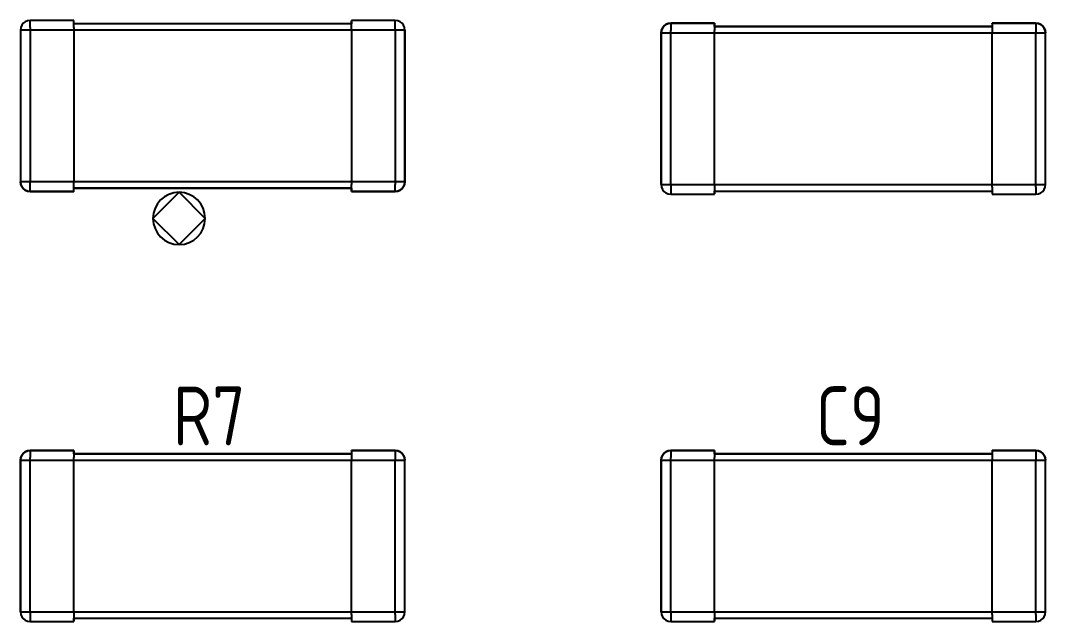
# Model space of a CAD drawing. Header units: inches. Extents: x 0 to 840, y -594 to 0.
# Drawn here: x 139.23 to 163.23, y -286.39 to -272.32 of the extents above; entities that cross this region are included whole.
import ezdxf

# ---------------------------------------------------------------- set-up
doc = ezdxf.new("R2010")
doc.units = ezdxf.units.IN
doc.header["$MEASUREMENT"] = 0
doc.styles.add('GOST type A0', font='', dxfattribs={"oblique": 15, "height": 5})
doc.styles.get('GOST type A0').set_extended_font_data('GOST type A')

msp = doc.modelspace()

# ---------------------------------------------------------------- linework, layer by layer
at = {"color": 18, "true_color": 0x000000}
for p, q in [((139.296, -272.388), (139.26, -272.434)), ((139.296, -272.388), (139.26, -272.434)), ((139.296, -272.388), (139.26, -272.434)), ((139.296, -272.388), (139.26, -272.434)), ((139.342, -272.352), (139.296, -272.388)), ((139.342, -272.352), (139.296, -272.388)), ((139.342, -272.352), (139.296, -272.388)), ((139.342, -272.352), (139.296, -272.388)), ((139.396, -272.33), (139.342, -272.352)), ((139.396, -272.33), (139.342, -272.352)), ((139.396, -272.33), (139.342, -272.352)), ((139.396, -272.33), (139.342, -272.352)), ((139.456, -272.322), (139.396, -272.33)), ((139.456, -272.322), (139.396, -272.33)), ((139.456, -272.322), (139.396, -272.33)), ((139.456, -272.322), (139.396, -272.33)), ((140.48, -272.322), (139.456, -272.322)), ((140.48, -272.322), (139.456, -272.322)), ((139.456, -272.33), (139.456, -272.322)), ((140.48, -272.322), (139.456, -272.322)), ((140.48, -272.322), (139.456, -272.322)), ((139.456, -272.33), (139.456, -272.322)), ((139.456, -272.352), (139.456, -272.33)), ((139.456, -272.352), (139.456, -272.33)), ((139.456, -272.388), (139.456, -272.352)), ((139.456, -272.388), (139.456, -272.352)), ((139.456, -272.434), (139.456, -272.388)), ((139.456, -272.434), (139.456, -272.388)), ((140.48, -272.396), (140.48, -272.322)), ((140.48, -272.33), (140.48, -272.322)), ((140.48, -272.396), (140.48, -272.322)), ((140.48, -272.33), (140.48, -272.322)), ((140.48, -272.352), (140.48, -272.33)), ((140.48, -272.352), (140.48, -272.33)), ((140.48, -272.388), (140.48, -272.352)), ((140.48, -272.388), (140.48, -272.352)), ((140.48, -272.434), (140.48, -272.388)), ((140.48, -272.434), (140.48, -272.388)), ((146.98, -272.396), (140.48, -272.396)), ((146.98, -272.396), (140.48, -272.396)), ((146.98, -272.396), (140.48, -272.396)), ((146.98, -272.396), (140.48, -272.396)), ((148.006, -272.322), (146.98, -272.322)), ((146.98, -272.322), (146.98, -272.33)), ((148.006, -272.322), (146.98, -272.322)), ((146.98, -272.322), (146.98, -272.33)), ((148.006, -272.322), (146.98, -272.322)), ((146.98, -272.322), (146.98, -272.33)), ((148.006, -272.322), (146.98, -272.322)), ((146.98, -272.322), (146.98, -272.33)), ((146.98, -272.33), (146.98, -272.396)), ((146.98, -272.352), (146.98, -272.33)), ((146.98, -272.33), (146.98, -272.396)), ((146.98, -272.352), (146.98, -272.33)), ((146.98, -272.388), (146.98, -272.352)), ((146.98, -272.388), (146.98, -272.352)), ((146.98, -272.434), (146.98, -272.388)), ((146.98, -272.434), (146.98, -272.388)), ((148.064, -272.33), (148.006, -272.322)), ((148.064, -272.33), (148.006, -272.322)), ((148.006, -272.322), (148.006, -272.33)), ((148.064, -272.33), (148.006, -272.322)), ((148.064, -272.33), (148.006, -272.322)), ((148.006, -272.322), (148.006, -272.33)), ((148.006, -272.352), (148.006, -272.33)), ((148.006, -272.352), (148.006, -272.33)), ((148.006, -272.388), (148.006, -272.352)), ((148.006, -272.388), (148.006, -272.352)), ((148.006, -272.434), (148.006, -272.388)), ((148.006, -272.434), (148.006, -272.388)), ((148.118, -272.352), (148.064, -272.33)), ((148.118, -272.352), (148.064, -272.33)), ((148.118, -272.352), (148.064, -272.33)), ((148.118, -272.352), (148.064, -272.33)), ((148.164, -272.388), (148.118, -272.352)), ((148.164, -272.388), (148.118, -272.352)), ((148.164, -272.388), (148.118, -272.352)), ((148.164, -272.388), (148.118, -272.352)), ((148.2, -272.434), (148.164, -272.388)), ((148.2, -272.434), (148.164, -272.388)), ((148.2, -272.434), (148.164, -272.388)), ((148.2, -272.434), (148.164, -272.388)), ((154.396, -272.394), (154.342, -272.416)), ((154.342, -272.416), (154.396, -272.394)), ((154.396, -272.394), (154.342, -272.416)), ((154.342, -272.416), (154.396, -272.394)), ((154.454, -272.386), (154.396, -272.394)), ((154.396, -272.394), (154.454, -272.386)), ((154.454, -272.386), (154.396, -272.394)), ((154.396, -272.394), (154.454, -272.386)), ((155.48, -272.386), (154.454, -272.386)), ((154.454, -272.386), (155.48, -272.386)), ((154.454, -272.386), (154.454, -272.394)), ((155.48, -272.386), (154.454, -272.386)), ((154.454, -272.386), (155.48, -272.386)), ((154.454, -272.386), (154.454, -272.394)), ((154.454, -272.394), (154.454, -272.416)), ((154.454, -272.394), (154.454, -272.416)), ((155.48, -272.462), (155.48, -272.386)), ((155.48, -272.386), (155.48, -272.394)), ((155.48, -272.462), (155.48, -272.386)), ((155.48, -272.386), (155.48, -272.394)), ((155.48, -272.394), (155.48, -272.416)), ((155.48, -272.394), (155.48, -272.416)), ((163.004, -272.386), (161.98, -272.386)), ((161.98, -272.386), (161.98, -272.394)), ((161.98, -272.386), (163.004, -272.386)), ((161.98, -272.394), (161.98, -272.386)), ((163.004, -272.386), (161.98, -272.386)), ((161.98, -272.386), (161.98, -272.394)), ((161.98, -272.386), (163.004, -272.386)), ((161.98, -272.394), (161.98, -272.386)), ((161.98, -272.394), (161.98, -272.462)), ((161.98, -272.394), (161.98, -272.416)), ((161.98, -272.394), (161.98, -272.462)), ((161.98, -272.394), (161.98, -272.416)), ((163.064, -272.394), (163.004, -272.386)), ((163.004, -272.386), (163.064, -272.394)), ((163.004, -272.394), (163.004, -272.386)), ((163.064, -272.394), (163.004, -272.386)), ((163.004, -272.386), (163.064, -272.394)), ((163.004, -272.394), (163.004, -272.386)), ((163.004, -272.394), (163.004, -272.416)), ((163.004, -272.394), (163.004, -272.416)), ((163.118, -272.416), (163.064, -272.394)), ((163.064, -272.394), (163.118, -272.416)), ((163.118, -272.416), (163.064, -272.394)), ((163.064, -272.394), (163.118, -272.416)), ((139.238, -272.488), (139.23, -272.546)), ((139.238, -272.488), (139.23, -272.546)), ((139.238, -272.488), (139.23, -272.546)), ((139.238, -272.488), (139.23, -272.546)), ((139.23, -272.546), (139.23, -276.096)), ((139.23, -272.546), (139.23, -276.096)), ((139.238, -272.546), (139.23, -272.546)), ((139.23, -272.546), (139.23, -276.096)), ((139.23, -272.546), (139.23, -276.096)), ((139.238, -272.546), (139.23, -272.546)), ((139.26, -272.434), (139.238, -272.488)), ((139.26, -272.434), (139.238, -272.488)), ((139.26, -272.434), (139.238, -272.488)), ((139.26, -272.434), (139.238, -272.488)), ((139.26, -272.546), (139.238, -272.546)), ((139.26, -272.546), (139.238, -272.546)), ((139.296, -272.546), (139.26, -272.546)), ((139.296, -272.546), (139.26, -272.546)), ((139.342, -272.546), (139.296, -272.546)), ((139.342, -272.546), (139.296, -272.546)), ((139.396, -272.546), (139.342, -272.546)), ((139.396, -272.546), (139.342, -272.546)), ((139.456, -272.546), (139.396, -272.546)), ((139.456, -272.546), (139.396, -272.546)), ((139.456, -272.488), (139.456, -272.434)), ((139.456, -272.488), (139.456, -272.434)), ((139.456, -272.488), (139.456, -272.546)), ((139.456, -272.488), (139.456, -272.546)), ((140.48, -272.546), (139.456, -272.546)), ((139.456, -272.546), (139.456, -276.096)), ((140.48, -272.546), (139.456, -272.546)), ((139.456, -272.546), (139.456, -276.096)), ((140.48, -272.488), (140.48, -272.434)), ((140.48, -272.488), (140.48, -272.434)), ((140.48, -272.488), (140.48, -272.546)), ((140.48, -272.488), (140.48, -272.546)), ((140.48, -272.546), (140.48, -276.096)), ((146.98, -272.546), (140.48, -272.546)), ((140.48, -272.546), (140.48, -276.096)), ((146.98, -272.546), (140.48, -272.546)), ((146.98, -272.488), (146.98, -272.434)), ((146.98, -272.488), (146.98, -272.434)), ((146.98, -272.546), (146.98, -272.488)), ((146.98, -272.546), (146.98, -272.488)), ((146.98, -272.546), (146.98, -276.096)), ((148.006, -272.546), (146.98, -272.546)), ((146.98, -272.546), (146.98, -276.096)), ((148.006, -272.546), (146.98, -272.546)), ((148.006, -272.488), (148.006, -272.434)), ((148.006, -272.488), (148.006, -272.434)), ((148.006, -272.546), (148.006, -272.488)), ((148.006, -272.546), (148.006, -272.488)), ((148.064, -272.546), (148.006, -272.546)), ((148.006, -272.546), (148.006, -276.096)), ((148.064, -272.546), (148.006, -272.546)), ((148.006, -272.546), (148.006, -276.096)), ((148.118, -272.546), (148.064, -272.546)), ((148.118, -272.546), (148.064, -272.546)), ((148.164, -272.546), (148.118, -272.546)), ((148.164, -272.546), (148.118, -272.546)), ((148.2, -272.546), (148.164, -272.546)), ((148.2, -272.546), (148.164, -272.546)), ((148.222, -272.488), (148.2, -272.434)), ((148.222, -272.488), (148.2, -272.434)), ((148.222, -272.488), (148.2, -272.434)), ((148.222, -272.488), (148.2, -272.434)), ((148.222, -272.546), (148.2, -272.546)), ((148.222, -272.546), (148.2, -272.546)), ((148.23, -272.546), (148.222, -272.488)), ((148.23, -272.546), (148.222, -272.488)), ((148.23, -272.546), (148.222, -272.488)), ((148.23, -272.546), (148.222, -272.488)), ((148.23, -272.546), (148.222, -272.546)), ((148.23, -272.546), (148.222, -272.546)), ((148.23, -276.096), (148.23, -272.546)), ((148.23, -272.546), (148.23, -276.096)), ((148.23, -276.096), (148.23, -272.546)), ((148.23, -272.546), (148.23, -276.096)), ((154.238, -272.552), (154.23, -272.612)), ((154.23, -272.612), (154.238, -272.552)), ((154.238, -272.552), (154.23, -272.612)), ((154.23, -272.612), (154.238, -272.552)), ((154.23, -272.612), (154.23, -276.162)), ((154.23, -276.162), (154.23, -272.612)), ((154.23, -272.612), (154.238, -272.612)), ((154.23, -272.612), (154.23, -276.162)), ((154.23, -276.162), (154.23, -272.612)), ((154.23, -272.612), (154.238, -272.612)), ((154.26, -272.498), (154.238, -272.552)), ((154.238, -272.552), (154.26, -272.498)), ((154.26, -272.498), (154.238, -272.552)), ((154.238, -272.552), (154.26, -272.498)), ((154.238, -272.612), (154.26, -272.612)), ((154.238, -272.612), (154.26, -272.612)), ((154.296, -272.452), (154.26, -272.498)), ((154.26, -272.498), (154.296, -272.452)), ((154.296, -272.452), (154.26, -272.498)), ((154.26, -272.498), (154.296, -272.452)), ((154.26, -272.612), (154.296, -272.612)), ((154.26, -272.612), (154.296, -272.612)), ((154.342, -272.416), (154.296, -272.452)), ((154.296, -272.452), (154.342, -272.416)), ((154.342, -272.416), (154.296, -272.452)), ((154.296, -272.452), (154.342, -272.416)), ((154.296, -272.612), (154.342, -272.612)), ((154.296, -272.612), (154.342, -272.612)), ((154.342, -272.612), (154.396, -272.612)), ((154.342, -272.612), (154.396, -272.612)), ((154.396, -272.612), (154.454, -272.612)), ((154.396, -272.612), (154.454, -272.612)), ((154.454, -272.416), (154.454, -272.452)), ((154.454, -272.416), (154.454, -272.452)), ((154.454, -272.452), (154.454, -272.498)), ((154.454, -272.452), (154.454, -272.498)), ((154.454, -272.498), (154.454, -272.552)), ((154.454, -272.498), (154.454, -272.552)), ((154.454, -272.612), (154.454, -272.552)), ((154.454, -272.612), (154.454, -272.552)), ((154.454, -272.612), (155.48, -272.612)), ((154.454, -276.162), (154.454, -272.612)), ((154.454, -272.612), (155.48, -272.612)), ((154.454, -276.162), (154.454, -272.612)), ((155.48, -272.416), (155.48, -272.452)), ((155.48, -272.416), (155.48, -272.452)), ((155.48, -272.452), (155.48, -272.498)), ((155.48, -272.452), (155.48, -272.498)), ((161.98, -272.462), (155.48, -272.462)), ((155.48, -272.462), (161.98, -272.462)), ((161.98, -272.462), (155.48, -272.462)), ((155.48, -272.462), (161.98, -272.462)), ((155.48, -272.498), (155.48, -272.552)), ((155.48, -272.498), (155.48, -272.552)), ((155.48, -272.612), (155.48, -272.552)), ((155.48, -272.612), (155.48, -272.552)), ((155.48, -276.162), (155.48, -272.612)), ((155.48, -272.612), (161.98, -272.612)), ((155.48, -276.162), (155.48, -272.612)), ((155.48, -272.612), (161.98, -272.612)), ((161.98, -272.416), (161.98, -272.452)), ((161.98, -272.416), (161.98, -272.452)), ((161.98, -272.452), (161.98, -272.498)), ((161.98, -272.452), (161.98, -272.498)), ((161.98, -272.498), (161.98, -272.552)), ((161.98, -272.498), (161.98, -272.552)), ((161.98, -272.552), (161.98, -272.612)), ((161.98, -272.552), (161.98, -272.612)), ((161.98, -276.162), (161.98, -272.612)), ((161.98, -272.612), (163.004, -272.612)), ((161.98, -276.162), (161.98, -272.612)), ((161.98, -272.612), (163.004, -272.612)), ((163.004, -272.416), (163.004, -272.452)), ((163.004, -272.416), (163.004, -272.452)), ((163.004, -272.452), (163.004, -272.498)), ((163.004, -272.452), (163.004, -272.498)), ((163.004, -272.498), (163.004, -272.552)), ((163.004, -272.498), (163.004, -272.552)), ((163.004, -272.552), (163.004, -272.612)), ((163.004, -272.552), (163.004, -272.612)), ((163.004, -272.612), (163.064, -272.612)), ((163.004, -276.162), (163.004, -272.612)), ((163.004, -272.612), (163.064, -272.612)), ((163.004, -276.162), (163.004, -272.612)), ((163.064, -272.612), (163.118, -272.612)), ((163.064, -272.612), (163.118, -272.612)), ((163.164, -272.452), (163.118, -272.416)), ((163.118, -272.416), (163.164, -272.452)), ((163.164, -272.452), (163.118, -272.416)), ((163.118, -272.416), (163.164, -272.452)), ((163.118, -272.612), (163.164, -272.612)), ((163.118, -272.612), (163.164, -272.612)), ((163.2, -272.498), (163.164, -272.452)), ((163.164, -272.452), (163.2, -272.498)), ((163.2, -272.498), (163.164, -272.452)), ((163.164, -272.452), (163.2, -272.498)), ((163.164, -272.612), (163.2, -272.612)), ((163.164, -272.612), (163.2, -272.612)), ((163.222, -272.552), (163.2, -272.498)), ((163.2, -272.498), (163.222, -272.552)), ((163.222, -272.552), (163.2, -272.498)), ((163.2, -272.498), (163.222, -272.552)), ((163.2, -272.612), (163.222, -272.612)), ((163.2, -272.612), (163.222, -272.612)), ((163.23, -272.612), (163.222, -272.552)), ((163.222, -272.552), (163.23, -272.612)), ((163.23, -272.612), (163.222, -272.552)), ((163.222, -272.552), (163.23, -272.612)), ((163.222, -272.612), (163.23, -272.612)), ((163.222, -272.612), (163.23, -272.612)), ((163.23, -276.162), (163.23, -272.612)), ((163.23, -276.162), (163.23, -272.612)), ((163.23, -276.162), (163.23, -272.612)), ((163.23, -276.162), (163.23, -272.612)), ((139.23, -276.096), (139.238, -276.156)), ((139.238, -276.156), (139.23, -276.096)), ((139.238, -276.096), (139.23, -276.096)), ((139.23, -276.096), (139.238, -276.156)), ((139.238, -276.156), (139.23, -276.096)), ((139.238, -276.096), (139.23, -276.096)), ((139.26, -276.096), (139.238, -276.096)), ((139.26, -276.096), (139.238, -276.096)), ((139.238, -276.156), (139.26, -276.21)), ((139.26, -276.21), (139.238, -276.156)), ((139.238, -276.156), (139.26, -276.21)), ((139.26, -276.21), (139.238, -276.156)), ((139.296, -276.096), (139.26, -276.096)), ((139.296, -276.096), (139.26, -276.096)), ((139.26, -276.21), (139.296, -276.256)), ((139.296, -276.256), (139.26, -276.21)), ((139.26, -276.21), (139.296, -276.256)), ((139.296, -276.256), (139.26, -276.21)), ((139.342, -276.096), (139.296, -276.096)), ((139.342, -276.096), (139.296, -276.096)), ((139.396, -276.096), (139.342, -276.096)), ((139.396, -276.096), (139.342, -276.096)), ((139.456, -276.096), (139.396, -276.096)), ((139.456, -276.096), (139.396, -276.096)), ((139.456, -276.156), (139.456, -276.096)), ((140.48, -276.096), (139.456, -276.096)), ((139.456, -276.156), (139.456, -276.096)), ((140.48, -276.096), (139.456, -276.096)), ((139.456, -276.21), (139.456, -276.156)), ((139.456, -276.21), (139.456, -276.156)), ((139.456, -276.256), (139.456, -276.21)), ((139.456, -276.256), (139.456, -276.21)), ((140.48, -276.156), (140.48, -276.096)), ((146.98, -276.096), (140.48, -276.096)), ((140.48, -276.156), (140.48, -276.096)), ((146.98, -276.096), (140.48, -276.096)), ((140.48, -276.21), (140.48, -276.156)), ((140.48, -276.21), (140.48, -276.156)), ((140.48, -276.256), (140.48, -276.21)), ((140.48, -276.256), (140.48, -276.21)), ((146.98, -276.096), (146.98, -276.156)), ((148.006, -276.096), (146.98, -276.096)), ((146.98, -276.096), (146.98, -276.156)), ((148.006, -276.096), (146.98, -276.096)), ((146.98, -276.21), (146.98, -276.156)), ((146.98, -276.21), (146.98, -276.156)), ((146.98, -276.256), (146.98, -276.21)), ((146.98, -276.256), (146.98, -276.21)), ((148.064, -276.096), (148.006, -276.096)), ((148.006, -276.096), (148.006, -276.156)), ((148.064, -276.096), (148.006, -276.096)), ((148.006, -276.096), (148.006, -276.156)), ((148.006, -276.21), (148.006, -276.156)), ((148.006, -276.21), (148.006, -276.156)), ((148.006, -276.256), (148.006, -276.21)), ((148.006, -276.256), (148.006, -276.21)), ((148.118, -276.096), (148.064, -276.096)), ((148.118, -276.096), (148.064, -276.096)), ((148.164, -276.096), (148.118, -276.096)), ((148.164, -276.096), (148.118, -276.096)), ((148.2, -276.096), (148.164, -276.096)), ((148.2, -276.096), (148.164, -276.096)), ((148.164, -276.256), (148.2, -276.21)), ((148.2, -276.21), (148.164, -276.256)), ((148.164, -276.256), (148.2, -276.21)), ((148.2, -276.21), (148.164, -276.256)), ((148.222, -276.096), (148.2, -276.096)), ((148.222, -276.096), (148.2, -276.096)), ((148.2, -276.21), (148.222, -276.156)), ((148.222, -276.156), (148.2, -276.21)), ((148.2, -276.21), (148.222, -276.156)), ((148.222, -276.156), (148.2, -276.21)), ((148.222, -276.156), (148.23, -276.096)), ((148.23, -276.096), (148.222, -276.156)), ((148.23, -276.096), (148.222, -276.096)), ((148.222, -276.156), (148.23, -276.096)), ((148.23, -276.096), (148.222, -276.156)), ((148.23, -276.096), (148.222, -276.096)), ((154.23, -276.162), (154.238, -276.22)), ((154.23, -276.162), (154.238, -276.22)), ((154.23, -276.162), (154.238, -276.162)), ((154.23, -276.162), (154.238, -276.22)), ((154.23, -276.162), (154.238, -276.22)), ((154.23, -276.162), (154.238, -276.162)), ((154.238, -276.162), (154.26, -276.162)), ((154.238, -276.162), (154.26, -276.162)), ((154.238, -276.22), (154.26, -276.274)), ((154.238, -276.22), (154.26, -276.274)), ((154.238, -276.22), (154.26, -276.274)), ((154.238, -276.22), (154.26, -276.274)), ((154.26, -276.162), (154.296, -276.162)), ((154.26, -276.162), (154.296, -276.162)), ((154.296, -276.162), (154.342, -276.162)), ((154.296, -276.162), (154.342, -276.162)), ((154.342, -276.162), (154.396, -276.162)), ((154.342, -276.162), (154.396, -276.162)), ((154.396, -276.162), (154.454, -276.162)), ((154.396, -276.162), (154.454, -276.162)), ((154.454, -276.162), (154.454, -276.22)), ((154.454, -276.162), (155.48, -276.162)), ((154.454, -276.162), (154.454, -276.22)), ((154.454, -276.162), (155.48, -276.162)), ((154.454, -276.22), (154.454, -276.274)), ((154.454, -276.22), (154.454, -276.274)), ((155.48, -276.162), (155.48, -276.22)), ((155.48, -276.162), (161.98, -276.162)), ((155.48, -276.162), (155.48, -276.22)), ((155.48, -276.162), (161.98, -276.162)), ((155.48, -276.22), (155.48, -276.274)), ((155.48, -276.22), (155.48, -276.274)), ((161.98, -276.22), (161.98, -276.162)), ((161.98, -276.162), (163.004, -276.162)), ((161.98, -276.22), (161.98, -276.162)), ((161.98, -276.162), (163.004, -276.162)), ((161.98, -276.22), (161.98, -276.274)), ((161.98, -276.22), (161.98, -276.274)), ((163.004, -276.22), (163.004, -276.162)), ((163.004, -276.162), (163.064, -276.162)), ((163.004, -276.22), (163.004, -276.162)), ((163.004, -276.162), (163.064, -276.162)), ((163.004, -276.22), (163.004, -276.274)), ((163.004, -276.22), (163.004, -276.274)), ((163.064, -276.162), (163.118, -276.162)), ((163.064, -276.162), (163.118, -276.162)), ((163.118, -276.162), (163.164, -276.162)), ((163.118, -276.162), (163.164, -276.162)), ((163.164, -276.162), (163.2, -276.162)), ((163.164, -276.162), (163.2, -276.162)), ((163.2, -276.162), (163.222, -276.162)), ((163.2, -276.162), (163.222, -276.162)), ((163.2, -276.274), (163.222, -276.22)), ((163.2, -276.274), (163.222, -276.22)), ((163.2, -276.274), (163.222, -276.22)), ((163.2, -276.274), (163.222, -276.22)), ((163.222, -276.22), (163.23, -276.162)), ((163.222, -276.22), (163.23, -276.162)), ((163.222, -276.162), (163.23, -276.162)), ((163.222, -276.22), (163.23, -276.162)), ((163.222, -276.22), (163.23, -276.162)), ((163.222, -276.162), (163.23, -276.162)), ((139.296, -276.256), (139.342, -276.292)), ((139.342, -276.292), (139.296, -276.256)), ((139.296, -276.256), (139.342, -276.292)), ((139.342, -276.292), (139.296, -276.256)), ((139.342, -276.292), (139.396, -276.314)), ((139.396, -276.314), (139.342, -276.292)), ((139.342, -276.292), (139.396, -276.314)), ((139.396, -276.314), (139.342, -276.292)), ((139.396, -276.314), (139.456, -276.322)), ((139.456, -276.322), (139.396, -276.314)), ((139.396, -276.314), (139.456, -276.322)), ((139.456, -276.322), (139.396, -276.314)), ((139.456, -276.292), (139.456, -276.256)), ((139.456, -276.292), (139.456, -276.256)), ((139.456, -276.314), (139.456, -276.292)), ((139.456, -276.314), (139.456, -276.292)), ((139.456, -276.314), (139.456, -276.322)), ((139.456, -276.314), (139.456, -276.322)), ((139.456, -276.322), (140.48, -276.322)), ((140.48, -276.322), (139.456, -276.322)), ((139.456, -276.322), (140.48, -276.322)), ((140.48, -276.322), (139.456, -276.322)), ((140.48, -276.314), (140.48, -276.246)), ((140.48, -276.246), (146.98, -276.246)), ((146.98, -276.246), (140.48, -276.246)), ((140.48, -276.314), (140.48, -276.246)), ((140.48, -276.246), (146.98, -276.246)), ((146.98, -276.246), (140.48, -276.246)), ((140.48, -276.292), (140.48, -276.256)), ((140.48, -276.292), (140.48, -276.256)), ((140.48, -276.314), (140.48, -276.292)), ((140.48, -276.314), (140.48, -276.292)), ((140.48, -276.322), (140.48, -276.314)), ((140.48, -276.314), (140.48, -276.322)), ((140.48, -276.322), (140.48, -276.314)), ((140.48, -276.314), (140.48, -276.322)), ((142.943, -276.343), (142.331, -276.954)), ((143.554, -276.954), (142.943, -276.343)), ((146.98, -276.246), (146.98, -276.322)), ((146.98, -276.246), (146.98, -276.322)), ((146.98, -276.292), (146.98, -276.256)), ((146.98, -276.292), (146.98, -276.256)), ((146.98, -276.314), (146.98, -276.292)), ((146.98, -276.314), (146.98, -276.292)), ((146.98, -276.322), (146.98, -276.314)), ((146.98, -276.322), (146.98, -276.314)), ((146.98, -276.322), (148.006, -276.322)), ((148.006, -276.322), (146.98, -276.322)), ((146.98, -276.322), (148.006, -276.322)), ((148.006, -276.322), (146.98, -276.322)), ((148.006, -276.292), (148.006, -276.256)), ((148.006, -276.292), (148.006, -276.256)), ((148.006, -276.314), (148.006, -276.292)), ((148.006, -276.314), (148.006, -276.292)), ((148.006, -276.322), (148.064, -276.314)), ((148.064, -276.314), (148.006, -276.322)), ((148.006, -276.322), (148.006, -276.314)), ((148.006, -276.322), (148.064, -276.314)), ((148.064, -276.314), (148.006, -276.322)), ((148.006, -276.322), (148.006, -276.314)), ((148.064, -276.314), (148.118, -276.292)), ((148.118, -276.292), (148.064, -276.314)), ((148.064, -276.314), (148.118, -276.292)), ((148.118, -276.292), (148.064, -276.314)), ((148.118, -276.292), (148.164, -276.256)), ((148.164, -276.256), (148.118, -276.292)), ((148.118, -276.292), (148.164, -276.256)), ((148.164, -276.256), (148.118, -276.292)), ((154.26, -276.274), (154.296, -276.32)), ((154.26, -276.274), (154.296, -276.32)), ((154.26, -276.274), (154.296, -276.32)), ((154.26, -276.274), (154.296, -276.32)), ((154.296, -276.32), (154.342, -276.356)), ((154.296, -276.32), (154.342, -276.356)), ((154.296, -276.32), (154.342, -276.356)), ((154.296, -276.32), (154.342, -276.356)), ((154.342, -276.356), (154.396, -276.378)), ((154.342, -276.356), (154.396, -276.378)), ((154.342, -276.356), (154.396, -276.378)), ((154.342, -276.356), (154.396, -276.378)), ((154.396, -276.378), (154.454, -276.386)), ((154.396, -276.378), (154.454, -276.386)), ((154.396, -276.378), (154.454, -276.386)), ((154.396, -276.378), (154.454, -276.386)), ((154.454, -276.274), (154.454, -276.32)), ((154.454, -276.274), (154.454, -276.32)), ((154.454, -276.32), (154.454, -276.356)), ((154.454, -276.32), (154.454, -276.356)), ((154.454, -276.356), (154.454, -276.378)), ((154.454, -276.356), (154.454, -276.378)), ((154.454, -276.386), (154.454, -276.378)), ((154.454, -276.386), (154.454, -276.378)), ((154.454, -276.386), (155.48, -276.386)), ((154.454, -276.386), (155.48, -276.386)), ((154.454, -276.386), (155.48, -276.386)), ((154.454, -276.386), (155.48, -276.386)), ((155.48, -276.274), (155.48, -276.32)), ((155.48, -276.274), (155.48, -276.32)), ((155.48, -276.378), (155.48, -276.312)), ((155.48, -276.312), (161.98, -276.312)), ((155.48, -276.312), (161.98, -276.312)), ((155.48, -276.378), (155.48, -276.312)), ((155.48, -276.312), (161.98, -276.312)), ((155.48, -276.312), (161.98, -276.312)), ((155.48, -276.32), (155.48, -276.356)), ((155.48, -276.32), (155.48, -276.356)), ((155.48, -276.356), (155.48, -276.378)), ((155.48, -276.356), (155.48, -276.378)), ((155.48, -276.386), (155.48, -276.378)), ((155.48, -276.386), (155.48, -276.378)), ((155.48, -276.386), (155.48, -276.378)), ((155.48, -276.386), (155.48, -276.378)), ((161.98, -276.274), (161.98, -276.32)), ((161.98, -276.274), (161.98, -276.32)), ((161.98, -276.312), (161.98, -276.386)), ((161.98, -276.312), (161.98, -276.386)), ((161.98, -276.32), (161.98, -276.356)), ((161.98, -276.32), (161.98, -276.356)), ((161.98, -276.356), (161.98, -276.378)), ((161.98, -276.356), (161.98, -276.378)), ((161.98, -276.378), (161.98, -276.386)), ((161.98, -276.378), (161.98, -276.386)), ((161.98, -276.386), (163.004, -276.386)), ((161.98, -276.386), (163.004, -276.386)), ((161.98, -276.386), (163.004, -276.386)), ((161.98, -276.386), (163.004, -276.386)), ((163.004, -276.274), (163.004, -276.32)), ((163.004, -276.274), (163.004, -276.32)), ((163.004, -276.32), (163.004, -276.356)), ((163.004, -276.32), (163.004, -276.356)), ((163.004, -276.356), (163.004, -276.378)), ((163.004, -276.356), (163.004, -276.378)), ((163.004, -276.386), (163.064, -276.378)), ((163.004, -276.378), (163.004, -276.386)), ((163.004, -276.386), (163.064, -276.378)), ((163.004, -276.386), (163.064, -276.378)), ((163.004, -276.378), (163.004, -276.386)), ((163.004, -276.386), (163.064, -276.378)), ((163.064, -276.378), (163.118, -276.356)), ((163.064, -276.378), (163.118, -276.356)), ((163.064, -276.378), (163.118, -276.356)), ((163.064, -276.378), (163.118, -276.356)), ((163.118, -276.356), (163.164, -276.32)), ((163.118, -276.356), (163.164, -276.32)), ((163.118, -276.356), (163.164, -276.32)), ((163.118, -276.356), (163.164, -276.32)), ((163.164, -276.32), (163.2, -276.274)), ((163.164, -276.32), (163.2, -276.274)), ((163.164, -276.32), (163.2, -276.274)), ((163.164, -276.32), (163.2, -276.274)), ((142.331, -276.954), (142.943, -277.565)), ((142.943, -277.565), (143.554, -276.954)), ((139.296, -282.452), (139.26, -282.498)), ((139.26, -282.498), (139.296, -282.452)), ((139.296, -282.452), (139.26, -282.498)), ((139.26, -282.498), (139.296, -282.452)), ((139.342, -282.416), (139.296, -282.452)), ((139.296, -282.452), (139.342, -282.416)), ((139.342, -282.416), (139.296, -282.452)), ((139.296, -282.452), (139.342, -282.416)), ((139.396, -282.394), (139.342, -282.416)), ((139.342, -282.416), (139.396, -282.394)), ((139.396, -282.394), (139.342, -282.416)), ((139.342, -282.416), (139.396, -282.394)), ((139.454, -282.386), (139.396, -282.394)), ((139.396, -282.394), (139.454, -282.386)), ((139.454, -282.386), (139.396, -282.394)), ((139.396, -282.394), (139.454, -282.386)), ((140.48, -282.386), (139.454, -282.386)), ((139.454, -282.386), (140.48, -282.386)), ((139.454, -282.386), (139.454, -282.394)), ((140.48, -282.386), (139.454, -282.386)), ((139.454, -282.386), (140.48, -282.386)), ((139.454, -282.386), (139.454, -282.394)), ((139.454, -282.394), (139.454, -282.416)), ((139.454, -282.394), (139.454, -282.416)), ((139.454, -282.416), (139.454, -282.452)), ((139.454, -282.416), (139.454, -282.452)), ((139.454, -282.452), (139.454, -282.498)), ((139.454, -282.452), (139.454, -282.498)), ((140.48, -282.462), (140.48, -282.386)), ((140.48, -282.386), (140.48, -282.394)), ((140.48, -282.462), (140.48, -282.386)), ((140.48, -282.386), (140.48, -282.394)), ((140.48, -282.394), (140.48, -282.416)), ((140.48, -282.394), (140.48, -282.416)), ((140.48, -282.416), (140.48, -282.452)), ((140.48, -282.416), (140.48, -282.452)), ((140.48, -282.452), (140.48, -282.498)), ((140.48, -282.452), (140.48, -282.498)), ((146.98, -282.462), (140.48, -282.462)), ((140.48, -282.462), (146.98, -282.462)), ((146.98, -282.462), (140.48, -282.462)), ((140.48, -282.462), (146.98, -282.462)), ((148.004, -282.386), (146.98, -282.386)), ((146.98, -282.386), (146.98, -282.394)), ((146.98, -282.386), (148.004, -282.386)), ((146.98, -282.394), (146.98, -282.386)), ((148.004, -282.386), (146.98, -282.386)), ((146.98, -282.386), (146.98, -282.394)), ((146.98, -282.386), (148.004, -282.386)), ((146.98, -282.394), (146.98, -282.386)), ((146.98, -282.394), (146.98, -282.462)), ((146.98, -282.394), (146.98, -282.416)), ((146.98, -282.394), (146.98, -282.462)), ((146.98, -282.394), (146.98, -282.416)), ((146.98, -282.416), (146.98, -282.452)), ((146.98, -282.416), (146.98, -282.452)), ((146.98, -282.452), (146.98, -282.498)), ((146.98, -282.452), (146.98, -282.498)), ((148.064, -282.394), (148.004, -282.386)), ((148.004, -282.386), (148.064, -282.394)), ((148.004, -282.394), (148.004, -282.386)), ((148.064, -282.394), (148.004, -282.386)), ((148.004, -282.386), (148.064, -282.394)), ((148.004, -282.394), (148.004, -282.386)), ((148.004, -282.394), (148.004, -282.416)), ((148.004, -282.394), (148.004, -282.416)), ((148.004, -282.416), (148.004, -282.452)), ((148.004, -282.416), (148.004, -282.452)), ((148.004, -282.452), (148.004, -282.498)), ((148.004, -282.452), (148.004, -282.498)), ((148.118, -282.416), (148.064, -282.394)), ((148.064, -282.394), (148.118, -282.416)), ((148.118, -282.416), (148.064, -282.394)), ((148.064, -282.394), (148.118, -282.416)), ((148.164, -282.452), (148.118, -282.416)), ((148.118, -282.416), (148.164, -282.452)), ((148.164, -282.452), (148.118, -282.416)), ((148.118, -282.416), (148.164, -282.452)), ((148.2, -282.498), (148.164, -282.452)), ((148.164, -282.452), (148.2, -282.498)), ((148.2, -282.498), (148.164, -282.452)), ((148.164, -282.452), (148.2, -282.498)), ((154.296, -282.452), (154.26, -282.498)), ((154.26, -282.498), (154.296, -282.452)), ((154.296, -282.452), (154.26, -282.498)), ((154.26, -282.498), (154.296, -282.452)), ((154.342, -282.416), (154.296, -282.452)), ((154.296, -282.452), (154.342, -282.416)), ((154.342, -282.416), (154.296, -282.452)), ((154.296, -282.452), (154.342, -282.416)), ((154.396, -282.394), (154.342, -282.416)), ((154.342, -282.416), (154.396, -282.394)), ((154.396, -282.394), (154.342, -282.416)), ((154.342, -282.416), (154.396, -282.394)), ((154.454, -282.386), (154.396, -282.394)), ((154.396, -282.394), (154.454, -282.386)), ((154.454, -282.386), (154.396, -282.394)), ((154.396, -282.394), (154.454, -282.386)), ((155.48, -282.386), (154.454, -282.386)), ((154.454, -282.386), (155.48, -282.386)), ((154.454, -282.386), (154.454, -282.394)), ((155.48, -282.386), (154.454, -282.386)), ((154.454, -282.386), (155.48, -282.386)), ((154.454, -282.386), (154.454, -282.394)), ((154.454, -282.394), (154.454, -282.416)), ((154.454, -282.394), (154.454, -282.416)), ((154.454, -282.416), (154.454, -282.452)), ((154.454, -282.416), (154.454, -282.452)), ((154.454, -282.452), (154.454, -282.498)), ((154.454, -282.452), (154.454, -282.498)), ((155.48, -282.462), (155.48, -282.386)), ((155.48, -282.386), (155.48, -282.394)), ((155.48, -282.462), (155.48, -282.386)), ((155.48, -282.386), (155.48, -282.394)), ((155.48, -282.394), (155.48, -282.416)), ((155.48, -282.394), (155.48, -282.416)), ((155.48, -282.416), (155.48, -282.452)), ((155.48, -282.416), (155.48, -282.452)), ((155.48, -282.452), (155.48, -282.498)), ((155.48, -282.452), (155.48, -282.498)), ((161.98, -282.462), (155.48, -282.462)), ((155.48, -282.462), (161.98, -282.462)), ((161.98, -282.462), (155.48, -282.462)), ((155.48, -282.462), (161.98, -282.462)), ((163.004, -282.386), (161.98, -282.386)), ((161.98, -282.386), (161.98, -282.394)), ((161.98, -282.386), (163.004, -282.386)), ((161.98, -282.394), (161.98, -282.386)), ((163.004, -282.386), (161.98, -282.386)), ((161.98, -282.386), (161.98, -282.394)), ((161.98, -282.386), (163.004, -282.386)), ((161.98, -282.394), (161.98, -282.386)), ((161.98, -282.394), (161.98, -282.462)), ((161.98, -282.394), (161.98, -282.416)), ((161.98, -282.394), (161.98, -282.462)), ((161.98, -282.394), (161.98, -282.416)), ((161.98, -282.416), (161.98, -282.452)), ((161.98, -282.416), (161.98, -282.452)), ((161.98, -282.452), (161.98, -282.498)), ((161.98, -282.452), (161.98, -282.498)), ((163.064, -282.394), (163.004, -282.386)), ((163.004, -282.386), (163.064, -282.394)), ((163.004, -282.394), (163.004, -282.386)), ((163.064, -282.394), (163.004, -282.386)), ((163.004, -282.386), (163.064, -282.394)), ((163.004, -282.394), (163.004, -282.386)), ((163.004, -282.394), (163.004, -282.416)), ((163.004, -282.394), (163.004, -282.416)), ((163.004, -282.416), (163.004, -282.452)), ((163.004, -282.416), (163.004, -282.452)), ((163.004, -282.452), (163.004, -282.498)), ((163.004, -282.452), (163.004, -282.498)), ((163.118, -282.416), (163.064, -282.394)), ((163.064, -282.394), (163.118, -282.416)), ((163.118, -282.416), (163.064, -282.394)), ((163.064, -282.394), (163.118, -282.416)), ((163.164, -282.452), (163.118, -282.416)), ((163.118, -282.416), (163.164, -282.452)), ((163.164, -282.452), (163.118, -282.416)), ((163.118, -282.416), (163.164, -282.452)), ((163.2, -282.498), (163.164, -282.452)), ((163.164, -282.452), (163.2, -282.498)), ((163.2, -282.498), (163.164, -282.452)), ((163.164, -282.452), (163.2, -282.498)), ((139.238, -282.552), (139.23, -282.612)), ((139.23, -282.612), (139.238, -282.552)), ((139.238, -282.552), (139.23, -282.612)), ((139.23, -282.612), (139.238, -282.552)), ((139.23, -282.612), (139.23, -286.162)), ((139.23, -286.162), (139.23, -282.612)), ((139.23, -282.612), (139.238, -282.612)), ((139.23, -282.612), (139.23, -286.162)), ((139.23, -286.162), (139.23, -282.612)), ((139.23, -282.612), (139.238, -282.612)), ((139.26, -282.498), (139.238, -282.552)), ((139.238, -282.552), (139.26, -282.498)), ((139.26, -282.498), (139.238, -282.552)), ((139.238, -282.552), (139.26, -282.498)), ((139.238, -282.612), (139.26, -282.612)), ((139.238, -282.612), (139.26, -282.612)), ((139.26, -282.612), (139.296, -282.612)), ((139.26, -282.612), (139.296, -282.612)), ((139.296, -282.612), (139.342, -282.612)), ((139.296, -282.612), (139.342, -282.612)), ((139.342, -282.612), (139.396, -282.612)), ((139.342, -282.612), (139.396, -282.612)), ((139.396, -282.612), (139.454, -282.612)), ((139.396, -282.612), (139.454, -282.612)), ((139.454, -282.498), (139.454, -282.552)), ((139.454, -282.498), (139.454, -282.552)), ((139.454, -282.612), (139.454, -282.552)), ((139.454, -282.612), (139.454, -282.552)), ((139.454, -282.612), (140.48, -282.612)), ((139.454, -286.162), (139.454, -282.612)), ((139.454, -282.612), (140.48, -282.612)), ((139.454, -286.162), (139.454, -282.612)), ((140.48, -282.498), (140.48, -282.552)), ((140.48, -282.498), (140.48, -282.552)), ((140.48, -282.612), (140.48, -282.552)), ((140.48, -282.612), (140.48, -282.552)), ((140.48, -286.162), (140.48, -282.612)), ((140.48, -282.612), (146.98, -282.612)), ((140.48, -286.162), (140.48, -282.612)), ((140.48, -282.612), (146.98, -282.612)), ((146.98, -282.498), (146.98, -282.552)), ((146.98, -282.498), (146.98, -282.552)), ((146.98, -282.552), (146.98, -282.612)), ((146.98, -282.552), (146.98, -282.612)), ((146.98, -286.162), (146.98, -282.612)), ((146.98, -282.612), (148.004, -282.612)), ((146.98, -286.162), (146.98, -282.612)), ((146.98, -282.612), (148.004, -282.612)), ((148.004, -282.498), (148.004, -282.552)), ((148.004, -282.498), (148.004, -282.552)), ((148.004, -282.552), (148.004, -282.612)), ((148.004, -282.552), (148.004, -282.612)), ((148.004, -282.612), (148.064, -282.612)), ((148.004, -286.162), (148.004, -282.612)), ((148.004, -282.612), (148.064, -282.612)), ((148.004, -286.162), (148.004, -282.612)), ((148.064, -282.612), (148.118, -282.612)), ((148.064, -282.612), (148.118, -282.612)), ((148.118, -282.612), (148.164, -282.612)), ((148.118, -282.612), (148.164, -282.612)), ((148.164, -282.612), (148.2, -282.612)), ((148.164, -282.612), (148.2, -282.612)), ((148.222, -282.552), (148.2, -282.498)), ((148.2, -282.498), (148.222, -282.552)), ((148.222, -282.552), (148.2, -282.498)), ((148.2, -282.498), (148.222, -282.552)), ((148.2, -282.612), (148.222, -282.612)), ((148.2, -282.612), (148.222, -282.612)), ((148.23, -282.612), (148.222, -282.552)), ((148.222, -282.552), (148.23, -282.612)), ((148.23, -282.612), (148.222, -282.552)), ((148.222, -282.552), (148.23, -282.612)), ((148.222, -282.612), (148.23, -282.612)), ((148.222, -282.612), (148.23, -282.612)), ((148.23, -286.162), (148.23, -282.612)), ((148.23, -286.162), (148.23, -282.612)), ((148.23, -286.162), (148.23, -282.612)), ((148.23, -286.162), (148.23, -282.612)), ((154.238, -282.552), (154.23, -282.612)), ((154.23, -282.612), (154.238, -282.552)), ((154.238, -282.552), (154.23, -282.612)), ((154.23, -282.612), (154.238, -282.552)), ((154.23, -282.612), (154.23, -286.162)), ((154.23, -286.162), (154.23, -282.612)), ((154.23, -282.612), (154.238, -282.612)), ((154.23, -282.612), (154.23, -286.162)), ((154.23, -286.162), (154.23, -282.612)), ((154.23, -282.612), (154.238, -282.612)), ((154.26, -282.498), (154.238, -282.552)), ((154.238, -282.552), (154.26, -282.498)), ((154.26, -282.498), (154.238, -282.552)), ((154.238, -282.552), (154.26, -282.498)), ((154.238, -282.612), (154.26, -282.612)), ((154.238, -282.612), (154.26, -282.612)), ((154.26, -282.612), (154.296, -282.612)), ((154.26, -282.612), (154.296, -282.612)), ((154.296, -282.612), (154.342, -282.612)), ((154.296, -282.612), (154.342, -282.612)), ((154.342, -282.612), (154.396, -282.612)), ((154.342, -282.612), (154.396, -282.612)), ((154.396, -282.612), (154.454, -282.612)), ((154.396, -282.612), (154.454, -282.612)), ((154.454, -282.498), (154.454, -282.552)), ((154.454, -282.498), (154.454, -282.552)), ((154.454, -282.612), (154.454, -282.552)), ((154.454, -282.612), (154.454, -282.552)), ((154.454, -282.612), (155.48, -282.612)), ((154.454, -286.162), (154.454, -282.612)), ((154.454, -282.612), (155.48, -282.612)), ((154.454, -286.162), (154.454, -282.612)), ((155.48, -282.498), (155.48, -282.552)), ((155.48, -282.498), (155.48, -282.552)), ((155.48, -282.612), (155.48, -282.552)), ((155.48, -282.612), (155.48, -282.552)), ((155.48, -286.162), (155.48, -282.612)), ((155.48, -282.612), (161.98, -282.612)), ((155.48, -286.162), (155.48, -282.612)), ((155.48, -282.612), (161.98, -282.612)), ((161.98, -282.498), (161.98, -282.552)), ((161.98, -282.498), (161.98, -282.552)), ((161.98, -282.552), (161.98, -282.612)), ((161.98, -282.552), (161.98, -282.612)), ((161.98, -286.162), (161.98, -282.612)), ((161.98, -282.612), (163.004, -282.612)), ((161.98, -286.162), (161.98, -282.612)), ((161.98, -282.612), (163.004, -282.612)), ((163.004, -282.498), (163.004, -282.552)), ((163.004, -282.498), (163.004, -282.552)), ((163.004, -282.552), (163.004, -282.612)), ((163.004, -282.552), (163.004, -282.612)), ((163.004, -282.612), (163.064, -282.612)), ((163.004, -286.162), (163.004, -282.612)), ((163.004, -282.612), (163.064, -282.612)), ((163.004, -286.162), (163.004, -282.612)), ((163.064, -282.612), (163.118, -282.612)), ((163.064, -282.612), (163.118, -282.612)), ((163.118, -282.612), (163.164, -282.612)), ((163.118, -282.612), (163.164, -282.612)), ((163.164, -282.612), (163.2, -282.612)), ((163.164, -282.612), (163.2, -282.612)), ((163.222, -282.552), (163.2, -282.498)), ((163.2, -282.498), (163.222, -282.552)), ((163.222, -282.552), (163.2, -282.498)), ((163.2, -282.498), (163.222, -282.552)), ((163.2, -282.612), (163.222, -282.612)), ((163.2, -282.612), (163.222, -282.612)), ((163.23, -282.612), (163.222, -282.552)), ((163.222, -282.552), (163.23, -282.612)), ((163.23, -282.612), (163.222, -282.552)), ((163.222, -282.552), (163.23, -282.612)), ((163.222, -282.612), (163.23, -282.612)), ((163.222, -282.612), (163.23, -282.612)), ((163.23, -286.162), (163.23, -282.612)), ((163.23, -286.162), (163.23, -282.612)), ((163.23, -286.162), (163.23, -282.612)), ((163.23, -286.162), (163.23, -282.612)), ((139.23, -286.162), (139.238, -286.22)), ((139.23, -286.162), (139.238, -286.22)), ((139.23, -286.162), (139.238, -286.162)), ((139.23, -286.162), (139.238, -286.22)), ((139.23, -286.162), (139.238, -286.22)), ((139.23, -286.162), (139.238, -286.162)), ((139.238, -286.162), (139.26, -286.162)), ((139.238, -286.162), (139.26, -286.162)), ((139.238, -286.22), (139.26, -286.274)), ((139.238, -286.22), (139.26, -286.274)), ((139.238, -286.22), (139.26, -286.274)), ((139.238, -286.22), (139.26, -286.274)), ((139.26, -286.162), (139.296, -286.162)), ((139.26, -286.162), (139.296, -286.162)), ((139.26, -286.274), (139.296, -286.32)), ((139.26, -286.274), (139.296, -286.32)), ((139.26, -286.274), (139.296, -286.32)), ((139.26, -286.274), (139.296, -286.32)), ((139.296, -286.162), (139.342, -286.162)), ((139.296, -286.162), (139.342, -286.162)), ((139.342, -286.162), (139.396, -286.162)), ((139.342, -286.162), (139.396, -286.162)), ((139.396, -286.162), (139.454, -286.162)), ((139.396, -286.162), (139.454, -286.162)), ((139.454, -286.162), (139.454, -286.22)), ((139.454, -286.162), (140.48, -286.162)), ((139.454, -286.162), (139.454, -286.22)), ((139.454, -286.162), (140.48, -286.162)), ((139.454, -286.22), (139.454, -286.274)), ((139.454, -286.22), (139.454, -286.274)), ((139.454, -286.274), (139.454, -286.32)), ((139.454, -286.274), (139.454, -286.32)), ((140.48, -286.162), (140.48, -286.22)), ((140.48, -286.162), (146.98, -286.162)), ((140.48, -286.162), (140.48, -286.22)), ((140.48, -286.162), (146.98, -286.162)), ((140.48, -286.22), (140.48, -286.274)), ((140.48, -286.22), (140.48, -286.274)), ((140.48, -286.274), (140.48, -286.32)), ((140.48, -286.274), (140.48, -286.32)), ((140.48, -286.378), (140.48, -286.312)), ((140.48, -286.312), (146.98, -286.312)), ((140.48, -286.312), (146.98, -286.312)), ((140.48, -286.378), (140.48, -286.312)), ((140.48, -286.312), (146.98, -286.312)), ((140.48, -286.312), (146.98, -286.312)), ((146.98, -286.22), (146.98, -286.162)), ((146.98, -286.162), (148.004, -286.162)), ((146.98, -286.22), (146.98, -286.162)), ((146.98, -286.162), (148.004, -286.162)), ((146.98, -286.22), (146.98, -286.274)), ((146.98, -286.22), (146.98, -286.274)), ((146.98, -286.274), (146.98, -286.32)), ((146.98, -286.274), (146.98, -286.32)), ((146.98, -286.312), (146.98, -286.386)), ((146.98, -286.312), (146.98, -286.386)), ((148.004, -286.22), (148.004, -286.162)), ((148.004, -286.162), (148.064, -286.162)), ((148.004, -286.22), (148.004, -286.162)), ((148.004, -286.162), (148.064, -286.162)), ((148.004, -286.22), (148.004, -286.274)), ((148.004, -286.22), (148.004, -286.274)), ((148.004, -286.274), (148.004, -286.32)), ((148.004, -286.274), (148.004, -286.32)), ((148.064, -286.162), (148.118, -286.162)), ((148.064, -286.162), (148.118, -286.162)), ((148.118, -286.162), (148.164, -286.162)), ((148.118, -286.162), (148.164, -286.162)), ((148.164, -286.162), (148.2, -286.162)), ((148.164, -286.162), (148.2, -286.162)), ((148.164, -286.32), (148.2, -286.274)), ((148.164, -286.32), (148.2, -286.274)), ((148.164, -286.32), (148.2, -286.274)), ((148.164, -286.32), (148.2, -286.274)), ((148.2, -286.162), (148.222, -286.162)), ((148.2, -286.162), (148.222, -286.162)), ((148.2, -286.274), (148.222, -286.22)), ((148.2, -286.274), (148.222, -286.22)), ((148.2, -286.274), (148.222, -286.22)), ((148.2, -286.274), (148.222, -286.22)), ((148.222, -286.22), (148.23, -286.162)), ((148.222, -286.22), (148.23, -286.162)), ((148.222, -286.162), (148.23, -286.162)), ((148.222, -286.22), (148.23, -286.162)), ((148.222, -286.22), (148.23, -286.162)), ((148.222, -286.162), (148.23, -286.162)), ((154.23, -286.162), (154.238, -286.22)), ((154.23, -286.162), (154.238, -286.22)), ((154.23, -286.162), (154.238, -286.162)), ((154.23, -286.162), (154.238, -286.22)), ((154.23, -286.162), (154.238, -286.22)), ((154.23, -286.162), (154.238, -286.162)), ((154.238, -286.162), (154.26, -286.162)), ((154.238, -286.162), (154.26, -286.162)), ((154.238, -286.22), (154.26, -286.274)), ((154.238, -286.22), (154.26, -286.274)), ((154.238, -286.22), (154.26, -286.274)), ((154.238, -286.22), (154.26, -286.274)), ((154.26, -286.162), (154.296, -286.162)), ((154.26, -286.162), (154.296, -286.162)), ((154.26, -286.274), (154.296, -286.32)), ((154.26, -286.274), (154.296, -286.32)), ((154.26, -286.274), (154.296, -286.32)), ((154.26, -286.274), (154.296, -286.32)), ((154.296, -286.162), (154.342, -286.162)), ((154.296, -286.162), (154.342, -286.162)), ((154.342, -286.162), (154.396, -286.162)), ((154.342, -286.162), (154.396, -286.162)), ((154.396, -286.162), (154.454, -286.162)), ((154.396, -286.162), (154.454, -286.162)), ((154.454, -286.162), (154.454, -286.22)), ((154.454, -286.162), (155.48, -286.162)), ((154.454, -286.162), (154.454, -286.22)), ((154.454, -286.162), (155.48, -286.162)), ((154.454, -286.22), (154.454, -286.274)), ((154.454, -286.22), (154.454, -286.274)), ((154.454, -286.274), (154.454, -286.32)), ((154.454, -286.274), (154.454, -286.32)), ((155.48, -286.162), (155.48, -286.22)), ((155.48, -286.162), (161.98, -286.162)), ((155.48, -286.162), (155.48, -286.22)), ((155.48, -286.162), (161.98, -286.162)), ((155.48, -286.22), (155.48, -286.274)), ((155.48, -286.22), (155.48, -286.274)), ((155.48, -286.274), (155.48, -286.32)), ((155.48, -286.274), (155.48, -286.32)), ((155.48, -286.378), (155.48, -286.312)), ((155.48, -286.312), (161.98, -286.312)), ((155.48, -286.312), (161.98, -286.312)), ((155.48, -286.378), (155.48, -286.312)), ((155.48, -286.312), (161.98, -286.312)), ((155.48, -286.312), (161.98, -286.312)), ((161.98, -286.22), (161.98, -286.162)), ((161.98, -286.162), (163.004, -286.162)), ((161.98, -286.22), (161.98, -286.162)), ((161.98, -286.162), (163.004, -286.162)), ((161.98, -286.22), (161.98, -286.274)), ((161.98, -286.22), (161.98, -286.274)), ((161.98, -286.274), (161.98, -286.32)), ((161.98, -286.274), (161.98, -286.32)), ((161.98, -286.312), (161.98, -286.386)), ((161.98, -286.312), (161.98, -286.386)), ((163.004, -286.22), (163.004, -286.162)), ((163.004, -286.162), (163.064, -286.162)), ((163.004, -286.22), (163.004, -286.162)), ((163.004, -286.162), (163.064, -286.162)), ((163.004, -286.22), (163.004, -286.274)), ((163.004, -286.22), (163.004, -286.274)), ((163.004, -286.274), (163.004, -286.32)), ((163.004, -286.274), (163.004, -286.32)), ((163.064, -286.162), (163.118, -286.162)), ((163.064, -286.162), (163.118, -286.162)), ((163.118, -286.162), (163.164, -286.162)), ((163.118, -286.162), (163.164, -286.162)), ((163.164, -286.162), (163.2, -286.162)), ((163.164, -286.162), (163.2, -286.162)), ((163.164, -286.32), (163.2, -286.274)), ((163.164, -286.32), (163.2, -286.274)), ((163.164, -286.32), (163.2, -286.274)), ((163.164, -286.32), (163.2, -286.274)), ((163.2, -286.162), (163.222, -286.162)), ((163.2, -286.162), (163.222, -286.162)), ((163.2, -286.274), (163.222, -286.22)), ((163.2, -286.274), (163.222, -286.22)), ((163.2, -286.274), (163.222, -286.22)), ((163.2, -286.274), (163.222, -286.22)), ((163.222, -286.22), (163.23, -286.162)), ((163.222, -286.22), (163.23, -286.162)), ((163.222, -286.162), (163.23, -286.162)), ((163.222, -286.22), (163.23, -286.162)), ((163.222, -286.22), (163.23, -286.162)), ((163.222, -286.162), (163.23, -286.162)), ((139.296, -286.32), (139.342, -286.356)), ((139.296, -286.32), (139.342, -286.356)), ((139.296, -286.32), (139.342, -286.356)), ((139.296, -286.32), (139.342, -286.356)), ((139.342, -286.356), (139.396, -286.378)), ((139.342, -286.356), (139.396, -286.378)), ((139.342, -286.356), (139.396, -286.378)), ((139.342, -286.356), (139.396, -286.378)), ((139.396, -286.378), (139.454, -286.386)), ((139.396, -286.378), (139.454, -286.386)), ((139.396, -286.378), (139.454, -286.386)), ((139.396, -286.378), (139.454, -286.386)), ((139.454, -286.32), (139.454, -286.356)), ((139.454, -286.32), (139.454, -286.356)), ((139.454, -286.356), (139.454, -286.378)), ((139.454, -286.356), (139.454, -286.378)), ((139.454, -286.386), (139.454, -286.378)), ((139.454, -286.386), (139.454, -286.378)), ((139.454, -286.386), (140.48, -286.386)), ((139.454, -286.386), (140.48, -286.386)), ((139.454, -286.386), (140.48, -286.386)), ((139.454, -286.386), (140.48, -286.386)), ((140.48, -286.32), (140.48, -286.356)), ((140.48, -286.32), (140.48, -286.356)), ((140.48, -286.356), (140.48, -286.378)), ((140.48, -286.356), (140.48, -286.378)), ((140.48, -286.386), (140.48, -286.378)), ((140.48, -286.386), (140.48, -286.378)), ((140.48, -286.386), (140.48, -286.378)), ((140.48, -286.386), (140.48, -286.378)), ((146.98, -286.32), (146.98, -286.356)), ((146.98, -286.32), (146.98, -286.356)), ((146.98, -286.356), (146.98, -286.378)), ((146.98, -286.356), (146.98, -286.378)), ((146.98, -286.378), (146.98, -286.386)), ((146.98, -286.378), (146.98, -286.386)), ((146.98, -286.386), (148.004, -286.386)), ((146.98, -286.386), (148.004, -286.386)), ((146.98, -286.386), (148.004, -286.386)), ((146.98, -286.386), (148.004, -286.386)), ((148.004, -286.32), (148.004, -286.356)), ((148.004, -286.32), (148.004, -286.356)), ((148.004, -286.356), (148.004, -286.378)), ((148.004, -286.356), (148.004, -286.378)), ((148.004, -286.386), (148.064, -286.378)), ((148.004, -286.378), (148.004, -286.386)), ((148.004, -286.386), (148.064, -286.378)), ((148.004, -286.386), (148.064, -286.378)), ((148.004, -286.378), (148.004, -286.386)), ((148.004, -286.386), (148.064, -286.378)), ((148.064, -286.378), (148.118, -286.356)), ((148.064, -286.378), (148.118, -286.356)), ((148.064, -286.378), (148.118, -286.356)), ((148.064, -286.378), (148.118, -286.356)), ((148.118, -286.356), (148.164, -286.32)), ((148.118, -286.356), (148.164, -286.32)), ((148.118, -286.356), (148.164, -286.32)), ((148.118, -286.356), (148.164, -286.32)), ((154.296, -286.32), (154.342, -286.356)), ((154.296, -286.32), (154.342, -286.356)), ((154.296, -286.32), (154.342, -286.356)), ((154.296, -286.32), (154.342, -286.356)), ((154.342, -286.356), (154.396, -286.378)), ((154.342, -286.356), (154.396, -286.378)), ((154.342, -286.356), (154.396, -286.378)), ((154.342, -286.356), (154.396, -286.378)), ((154.396, -286.378), (154.454, -286.386)), ((154.396, -286.378), (154.454, -286.386)), ((154.396, -286.378), (154.454, -286.386)), ((154.396, -286.378), (154.454, -286.386)), ((154.454, -286.32), (154.454, -286.356)), ((154.454, -286.32), (154.454, -286.356)), ((154.454, -286.356), (154.454, -286.378)), ((154.454, -286.356), (154.454, -286.378)), ((154.454, -286.386), (154.454, -286.378)), ((154.454, -286.386), (154.454, -286.378)), ((154.454, -286.386), (155.48, -286.386)), ((154.454, -286.386), (155.48, -286.386)), ((154.454, -286.386), (155.48, -286.386)), ((154.454, -286.386), (155.48, -286.386)), ((155.48, -286.32), (155.48, -286.356)), ((155.48, -286.32), (155.48, -286.356)), ((155.48, -286.356), (155.48, -286.378)), ((155.48, -286.356), (155.48, -286.378)), ((155.48, -286.386), (155.48, -286.378)), ((155.48, -286.386), (155.48, -286.378)), ((155.48, -286.386), (155.48, -286.378)), ((155.48, -286.386), (155.48, -286.378)), ((161.98, -286.32), (161.98, -286.356)), ((161.98, -286.32), (161.98, -286.356)), ((161.98, -286.356), (161.98, -286.378)), ((161.98, -286.356), (161.98, -286.378)), ((161.98, -286.378), (161.98, -286.386)), ((161.98, -286.378), (161.98, -286.386)), ((161.98, -286.386), (163.004, -286.386)), ((161.98, -286.386), (163.004, -286.386)), ((161.98, -286.386), (163.004, -286.386)), ((161.98, -286.386), (163.004, -286.386)), ((163.004, -286.32), (163.004, -286.356)), ((163.004, -286.32), (163.004, -286.356)), ((163.004, -286.356), (163.004, -286.378)), ((163.004, -286.356), (163.004, -286.378)), ((163.004, -286.386), (163.064, -286.378)), ((163.004, -286.378), (163.004, -286.386)), ((163.004, -286.386), (163.064, -286.378)), ((163.004, -286.386), (163.064, -286.378)), ((163.004, -286.378), (163.004, -286.386)), ((163.004, -286.386), (163.064, -286.378)), ((163.064, -286.378), (163.118, -286.356)), ((163.064, -286.378), (163.118, -286.356)), ((163.064, -286.378), (163.118, -286.356)), ((163.064, -286.378), (163.118, -286.356)), ((163.118, -286.356), (163.164, -286.32)), ((163.118, -286.356), (163.164, -286.32)), ((163.118, -286.356), (163.164, -286.32)), ((163.118, -286.356), (163.164, -286.32))]:
    msp.add_line(p, q, dxfattribs=at)
for start, end in [(90, 180), (0, 90), (180, 270), (270, 0)]:
    msp.add_arc((142.943, -276.954), 0.611, start, end, dxfattribs=at)

# ---------------------------------------------------------------- texts
at = {"color": 18, "true_color": 0x000000, "style": 'GOST type A0'}
for s, p in [('R7', (142.8, -282.263)), ('C9', (157.851, -282.263))]:
    msp.add_text(s, height=1.3796, dxfattribs=at).set_placement(p)

doc.saveas('drawing.dxf')
